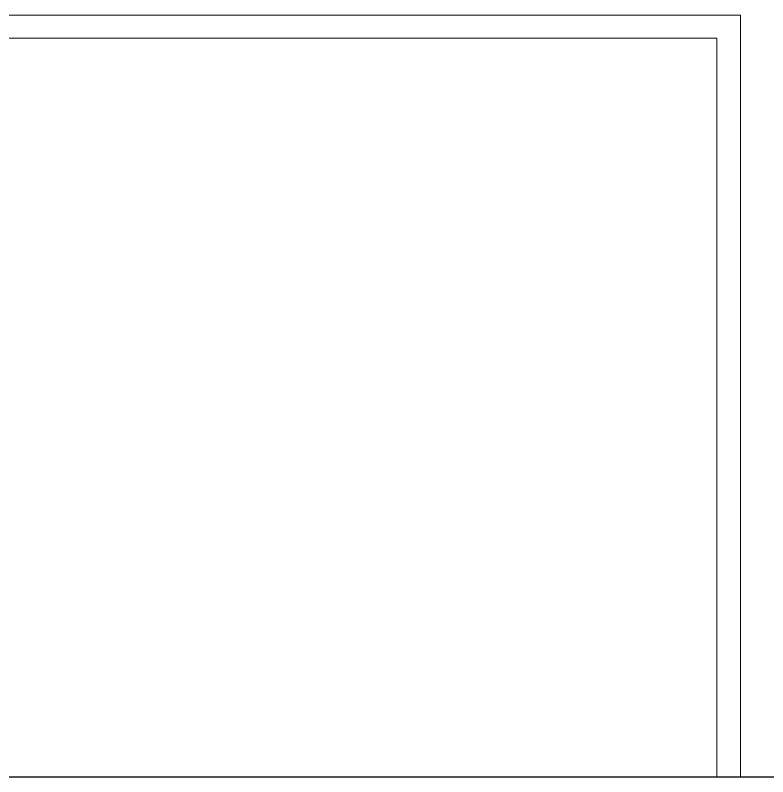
# Model space of a CAD drawing. Header units: inches. Extents: x -10117506 to -5032697, y -6529230 to -3254494.
# Drawn here: x -5047785.11 to -5047777.13, y -3261589.21 to -3261581.13 of the extents above; entities that cross this region are included whole.
import ezdxf

# ---------------------------------------------------------------- set-up
doc = ezdxf.new("R2010")
doc.units = ezdxf.units.IN
doc.header["$LTSCALE"] = 2
doc.header["$MEASUREMENT"] = 0
doc.layers.get('0').update_dxf_attribs({"linetype": 'CONTINUOUS'})
doc.layers.add('window', color=4, linetype='CONTINUOUS', lineweight=13)

msp = doc.modelspace()

# ---------------------------------------------------------------- linework, layer by layer
at = {"ltscale": 0.5}
msp.add_line((-5047949.053, -3261589.2089), (-5047524.3747, -3261589.2089), dxfattribs=at)
at = {"layer": 'window'}
for p, q in [((-5047788.3771, -3261581.1282), (-5047777.4213, -3261581.1282)), ((-5047777.4213, -3261581.1282), (-5047777.4213, -3261589.2089)), ((-5047788.3771, -3261581.3727), (-5047777.6733, -3261581.3727)), ((-5047777.6733, -3261581.3727), (-5047777.6733, -3261589.2089))]:
    msp.add_line(p, q, dxfattribs=at)

doc.saveas('drawing.dxf')
